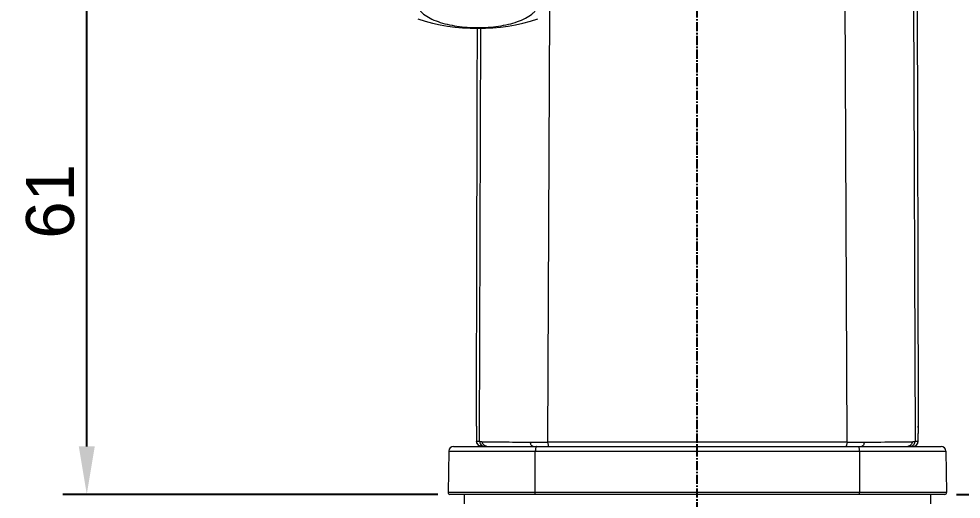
# Model space of a CAD drawing. Header units: millimetres. Extents: x 1433 to 2026, y -1135 to -715.
# Drawn here: x 1756.3 to 1854.6, y -1019.4 to -969.4 of the extents above; entities that cross this region are included whole.
import ezdxf

# ---------------------------------------------------------------- set-up
doc = ezdxf.new("R2010")
doc.units = ezdxf.units.MM
doc.header["$LTSCALE"] = 0.1
doc.linetypes.add('CENTER2', pattern=[28.575, 19.05, -3.175, 3.175, -3.175])
doc.linetypes.add('CENTERX2', pattern=[101.6, 63.5, -12.7, 12.7, -12.7])
doc.layers.get('0').update_dxf_attribs({"lineweight": 13})
doc.layers.add('CENTER', color=1, linetype='CENTERX2')
doc.layers.add('DIM', color=3, linetype='Continuous', lineweight=9)
doc.styles.get("Standard").update_dxf_attribs({"font": 'arial.ttf'})
doc.dimstyles.new('ISO-25', dxfattribs={"dimtxt": 2.5, "dimasz": 2.5, "dimexe": 1.25, "dimexo": 0.625, "dimtad": 1, "dimtxsty": 'Standard', "dimcen": 2.5, "dimadec": 0, "dimazin": 0, "dimtfac": 1, "dimtmove": 0, "dimatfit": 3, "dimfxl": 0, "dimarcsym": 0})

# ---------------------------------------------------------------- blocks, each defined once
blk = doc.blocks.new('*D12')
at = {"layer": 'Defpoints', "color": 0}
for p in [(1826.977, -905.753), (1880.141, -905.753, 0), (1852.854, -1018.886)]:
    blk.add_point(p, dxfattribs=at)
at = {"layer": 'DIM', "color": 0, "lineweight": -2}
for p, q in [((1828.227, -905.753, 0), (1882.641, -905.753, 0)), ((1880.141, -1013.886, 0), (1880.141, -910.753, 0)), ((1854.104, -1018.886, 0), (1882.641, -1018.886, 0))]:
    blk.add_line(p, q, dxfattribs=at)
at = {"layer": 'DIM', "color": 0}
for points in [[(1879.308, -910.753, 0), (1880.975, -910.753, 0), (1880.141, -905.753, 0)], [(1879.308, -1013.886, 0), (1880.975, -1013.886, 0), (1880.141, -1018.886, 0)]]:
    blk.add_solid(points, dxfattribs=at)
at = {"layer": 'DIM', "color": 0, "insert": (1876.337, -968.117, 0), "char_height": 5, "attachment_point": 5, "rotation": 90}
blk.add_mtext('113', dxfattribs=at)
blk = doc.blocks.new('*D13')
at = {"layer": 'Defpoints', "color": 0}
for p in [(1827.053, -865.855), (1905.261, -865.855, 0), (1852.854, -1018.886)]:
    blk.add_point(p, dxfattribs=at)
at = {"layer": 'DIM', "color": 0, "lineweight": -2}
for p, q in [((1828.303, -865.855, 0), (1907.761, -865.855, 0)), ((1905.261, -1013.886, 0), (1905.261, -870.855, 0)), ((1854.104, -1018.886, 0), (1907.761, -1018.886, 0))]:
    blk.add_line(p, q, dxfattribs=at)
at = {"layer": 'DIM', "color": 0}
for points in [[(1904.428, -870.855, 0), (1906.094, -870.855, 0), (1905.261, -865.855, 0)], [(1904.428, -1013.886, 0), (1906.094, -1013.886, 0), (1905.261, -1018.886, 0)]]:
    blk.add_solid(points, dxfattribs=at)
at = {"layer": 'DIM', "color": 0, "insert": (1901.457, -959.788, 0), "char_height": 5, "attachment_point": 5, "rotation": 90}
blk.add_mtext('153', dxfattribs=at)
blk = doc.blocks.new('*D17')
at = {"layer": 'Defpoints', "color": 0}
for p in [(1763.411, -957.856), (1774.137, -957.856), (1801.28, -1018.885)]:
    blk.add_point(p, dxfattribs=at)
at = {"layer": 'DIM', "color": 0, "lineweight": -2}
for p, q in [((1772.887, -957.856), (1760.911, -957.856)), ((1763.411, -1013.885), (1763.411, -962.856)), ((1800.03, -1018.885), (1760.911, -1018.885))]:
    blk.add_line(p, q, dxfattribs=at)
at = {"layer": 'DIM', "color": 0}
for points in [[(1762.578, -962.856), (1764.245, -962.856), (1763.411, -957.856)], [(1762.578, -1013.885), (1764.245, -1013.885), (1763.411, -1018.885)]]:
    blk.add_solid(points, dxfattribs=at)
at = {"layer": 'DIM', "color": 0, "insert": (1759.608, -988.37), "char_height": 5, "attachment_point": 5, "rotation": 90}
blk.add_mtext('61', dxfattribs=at)

msp = doc.modelspace()

# ---------------------------------------------------------------- linework, layer by layer
at = {"color": 7, "linetype": 'Continuous'}
for p, q in [((1849.562, -948.299), (1849.781, -1013.385)), ((1842.695, -1013.449), (1842.431, -949.582)), ((1811.646, -968.356), (1811.459, -1013.449)), ((1804.373, -1013.385), (1804.518, -970.338)), ((1804.056, -1011.78), (1804.056, -1013.385)), ((1850.098, -1011.916), (1850.098, -1011.777)), ((1850.099, -1011.916), (1850.098, -1012.565)), ((1850.099, -1011.777), (1850.099, -1011.916)), ((1801.655, -1013.885), (1852.499, -1013.885)), ((1804.058, -1013.385), (1804.056, -1013.385)), ((1804.373, -1013.385), (1804.058, -1013.385)), ((1809.678, -1013.443), (1811.459, -1013.449)), ((1842.695, -1013.449), (1811.459, -1013.449)), ((1842.695, -1013.449), (1844.476, -1013.443)), ((1850.096, -1013.385), (1849.781, -1013.385)), ((1850.098, -1013.385), (1850.096, -1013.385)), ((1801.155, -1014.376), (1801.08, -1018.681)), ((1801.155, -1014.376), (1852.999, -1014.376)), ((1810.16, -1018.681), (1810.182, -1014.376)), ((1843.972, -1014.376), (1843.995, -1018.681)), ((1852.999, -1014.376), (1853.074, -1018.681)), ((1853.074, -1018.681), (1801.08, -1018.681)), ((1852.874, -1018.885), (1801.28, -1018.885)), ((1802.777, -1018.885), (1802.777, -1019.885)), ((1851.377, -1018.885), (1851.377, -1019.885))]:
    msp.add_line(p, q, dxfattribs=at)
for points in [[(1804.056, -1013.385), (1804.057, -1013.42), (1804.084, -1013.549)], [(1804.084, -1013.549), (1804.149, -1013.674), (1804.252, -1013.781), (1804.391, -1013.857), (1804.556, -1013.885)], [(1849.598, -1013.885), (1849.763, -1013.857), (1849.902, -1013.782), (1850.005, -1013.675), (1850.07, -1013.55), (1850.097, -1013.42), (1850.098, -1013.385)]]:
    msp.add_lwpolyline(points, dxfattribs=at)
for centre, radius, start, end in [((1804.183, -950.325), 20.031, 251.81928, 288.18072), ((2319.453, -1011.988), 515.397, 179.97685, 180.15526), ((1479.477, -1012.11), 370.622, 359.80291, 359.92968), ((1801.655, -1014.385), 0.5, 90, 179), ((1804.561, -1013.383), 0.503, 204.30595, 222.2792), ((1804.556, -1013.386), 0.497, 222.32118, 227.32565), ((1804.56, -1013.382), 0.503, 227.36578, 243.94835), ((1804.555, -1013.39), 0.494, 243.99569, 248.58372), ((1804.873, -1013.385), 0.5, 179.99947, 246.79478), ((1849.599, -1013.39), 0.494, 291.32925, 296.01738), ((1849.595, -1013.382), 0.503, 296.06349, 312.53982), ((1849.598, -1013.386), 0.497, 312.57966, 317.80259), ((1849.594, -1013.383), 0.503, 317.84336, 335.58947), ((1852.499, -1014.385), 0.5, 1, 90), ((1801.28, -1018.685), 0.2, 179, 270), ((1852.874, -1018.685), 0.2, 270, 1)]:
    msp.add_arc(centre, radius, start, end, dxfattribs=at)
for points, knots in [([(1849.838, -908.388), (1849.887, -925.602), (1849.96, -951.43), (1850.04, -981.572), (1850.078, -998.821), (1850.098, -1007.455), (1850.099, -1011.777)], [0, 0, 0, 0, 0.499487, 0.749467, 0.8746, 1, 1, 1, 1]), ([(1797.933, -967.815), (1797.933, -967.908), (1797.961, -968.098), (1798.084, -968.37), (1798.279, -968.629), (1798.638, -968.965), (1799.228, -969.327), (1800.061, -969.67), (1801.006, -969.936), (1802.026, -970.126), (1803.093, -970.24), (1804.182, -970.278), (1805.272, -970.24), (1806.339, -970.126), (1807.359, -969.937), (1808.304, -969.67), (1809.136, -969.327), (1809.726, -968.965), (1810.086, -968.629), (1810.28, -968.371), (1810.404, -968.098), (1810.433, -967.908), (1810.433, -967.816)], [0, 0, 0, 0, 0.019317, 0.039757, 0.062102, 0.086705, 0.142549, 0.206023, 0.275128, 0.348097, 0.423469, 0.49999, 0.576513, 0.651885, 0.724855, 0.793963, 0.85744, 0.913288, 0.937893, 0.96024, 0.980682, 1, 1, 1, 1]), ([(1804.056, -1011.78), (1804.058, -1004.868), (1804.094, -991.059), (1804.127, -977.251), (1804.145, -970.354)], [0, 0, 0, 0, 0.50056, 1, 1, 1, 1]), ([(1804.373, -1013.385), (1804.4, -1013.392), (1804.494, -1013.391), (1804.587, -1013.397), (1804.652, -1013.399)], [0, 0, 0, 0, 0.29896, 1, 1, 1, 1]), ([(1805.138, -1013.885), (1805.016, -1013.885), (1804.759, -1013.779), (1804.655, -1013.524), (1804.652, -1013.399)], [0, 0, 0, 0, 0.49498, 1, 1, 1, 1]), ([(1804.652, -1013.399), (1804.888, -1013.404), (1805.723, -1013.421), (1807.398, -1013.432), (1808.838, -1013.442), (1809.678, -1013.443)], [0, 0, 0, 0, 0.140852, 0.498449, 1, 1, 1, 1]), ([(1809.913, -1013.885), (1809.846, -1013.885), (1809.75, -1013.773), (1809.698, -1013.611), (1809.682, -1013.502), (1809.678, -1013.443)], [0, 0, 0, 0, 0.381742, 0.669391, 1, 1, 1, 1]), ([(1810.333, -1013.885), (1810.31, -1013.885), (1810.275, -1013.917), (1810.247, -1013.97), (1810.215, -1014.059), (1810.19, -1014.195), (1810.183, -1014.313), (1810.182, -1014.376)], [0, 0, 0, 0, 0.126918, 0.223926, 0.345052, 0.647851, 1, 1, 1, 1]), ([(1811.459, -1013.449), (1811.463, -1013.554), (1811.48, -1013.697), (1811.538, -1013.843), (1811.585, -1013.885), (1811.605, -1013.885)], [0, 0, 0, 0, 0.65861, 0.875702, 1, 1, 1, 1]), ([(1842.695, -1013.449), (1842.692, -1013.554), (1842.674, -1013.696), (1842.617, -1013.843), (1842.57, -1013.885), (1842.55, -1013.885)], [0, 0, 0, 0, 0.658604, 0.875703, 1, 1, 1, 1]), ([(1843.821, -1013.885), (1843.844, -1013.885), (1843.879, -1013.917), (1843.907, -1013.97), (1843.939, -1014.059), (1843.964, -1014.195), (1843.972, -1014.313), (1843.972, -1014.376)], [0, 0, 0, 0, 0.126918, 0.223926, 0.345052, 0.647851, 1, 1, 1, 1]), ([(1844.476, -1013.443), (1844.473, -1013.501), (1844.456, -1013.611), (1844.405, -1013.773), (1844.308, -1013.885), (1844.241, -1013.885)], [0, 0, 0, 0, 0.330503, 0.618071, 1, 1, 1, 1]), ([(1844.476, -1013.443), (1845.059, -1013.442), (1846.735, -1013.433), (1848.41, -1013.422), (1849.502, -1013.399)], [0, 0, 0, 0, 0.348185, 1, 1, 1, 1]), ([(1849.502, -1013.399), (1849.499, -1013.524), (1849.395, -1013.779), (1849.139, -1013.885), (1849.016, -1013.885)], [0, 0, 0, 0, 0.504776, 1, 1, 1, 1]), ([(1849.502, -1013.399), (1849.568, -1013.397), (1849.66, -1013.391), (1849.755, -1013.392), (1849.781, -1013.385)], [0, 0, 0, 0, 0.70104, 1, 1, 1, 1]), ([(1810.22, -1018.885), (1810.211, -1018.885), (1810.189, -1018.864), (1810.166, -1018.795), (1810.159, -1018.729), (1810.16, -1018.681)], [0, 0, 0, 0, 0.126718, 0.345724, 1, 1, 1, 1]), ([(1843.934, -1018.885), (1843.944, -1018.885), (1843.965, -1018.864), (1843.988, -1018.795), (1843.995, -1018.729), (1843.995, -1018.681)], [0, 0, 0, 0, 0.126718, 0.345724, 1, 1, 1, 1])]:
    msp.add_open_spline(points, degree=3, knots=knots, dxfattribs=at)
for points in [[(1804.102, -1013.59), (1804.073, -1013.526), (1804.058, -1013.455), (1804.058, -1013.385)], [(1804.558, -1013.885), (1804.496, -1013.885), (1804.433, -1013.873), (1804.375, -1013.85)], [(1804.676, -1013.844), (1804.737, -1013.871), (1804.806, -1013.885), (1804.873, -1013.885)], [(1849.282, -1013.885), (1849.407, -1013.885), (1849.54, -1013.831), (1849.629, -1013.744)], [(1849.597, -1013.885), (1849.658, -1013.885), (1849.721, -1013.873), (1849.779, -1013.85)], [(1849.629, -1013.744), (1849.723, -1013.653), (1849.781, -1013.515), (1849.781, -1013.385)], [(1850.052, -1013.591), (1850.081, -1013.527), (1850.096, -1013.455), (1850.096, -1013.385)]]:
    msp.add_open_spline(points, degree=3, dxfattribs=at)
at = {"layer": 'CENTER', "color": 1, "linetype": 'CENTER2', "ltscale": 0.5}
msp.add_line((1827.077, -1069.234), (1827.077, -861.376), dxfattribs=at)

# ---------------------------------------------------------------- dimensions: what is measured, and where the dimension line sits
at = {"layer": 'DIM'}
dim = msp.add_linear_dim(base=(1905.261, -865.855, 0), p1=(1852.854, -1018.886), p2=(1827.053, -865.855), angle=90, dimstyle='ISO-25', override={"dimscale": 2, "dimdec": 1, "dimtdec": 1, "dimfxl": 1.25}, dxfattribs=at)
dim.commit()
dim.dimension.update_dxf_attribs({"geometry": '*D13', "text_midpoint": (1905.261, -959.788, 0), "dimtype": 160})
dim = msp.add_linear_dim(base=(1880.141, -905.753, 0), p1=(1852.854, -1018.886), p2=(1826.977, -905.753), angle=90, text='113', dimstyle='ISO-25', override={"dimscale": 2, "dimdec": 1, "dimtdec": 1, "dimfxl": 1.25}, dxfattribs=at)
dim.commit()
dim.dimension.update_dxf_attribs({"geometry": '*D12', "text_midpoint": (1880.141, -968.117, 0), "dimtype": 160})
dim = msp.add_linear_dim(base=(1763.411, -957.856), p1=(1801.28, -1018.885), p2=(1774.137, -957.856), angle=90, dimstyle='ISO-25', override={"dimscale": 2, "dimdec": 1, "dimtdec": 1, "dimfxl": 1.25}, dxfattribs=at)
dim.commit()
dim.dimension.update_dxf_attribs({"geometry": '*D17', "text_midpoint": (1759.608, -988.37)})

doc.saveas('drawing.dxf')
